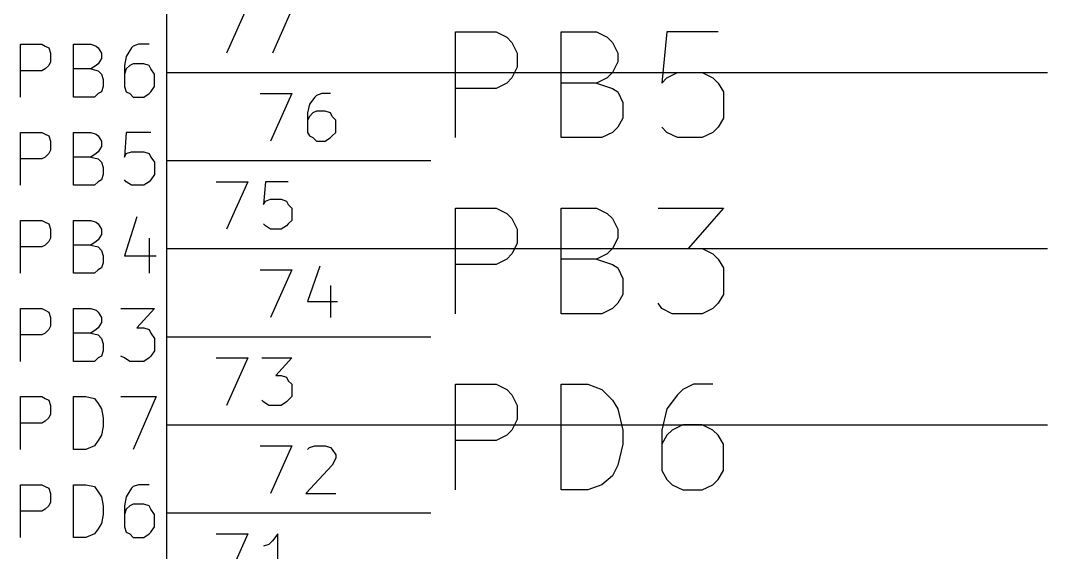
# Model space of a CAD drawing. Extents: x 10 to 287, y -200 to -10.
# Drawn here: x 63.93 to 78.74, y -119.95 to -112.28 of the extents above; entities that cross this region are included whole.
import ezdxf

# ---------------------------------------------------------------- set-up
doc = ezdxf.new("R2010")
doc.units = 0
doc.header["$MEASUREMENT"] = 0
doc.layers.add('BLACK', color=7, linetype='CONTINUOUS')

msp = doc.modelspace()

# ---------------------------------------------------------------- linework, layer by layer
at = {"layer": 'Black'}
for p, q in [((70.2056, -113.97), (70.2056, -112.446)), ((70.2056, -112.446), (70.7898, -112.446)), ((70.7898, -112.446), (70.9422, -112.522)), ((70.9422, -112.522), (71.0184, -112.598)), ((71.7296, -113.97), (71.7296, -112.446)), ((71.7296, -112.446), (72.2376, -112.446)), ((72.2376, -112.446), (72.39, -112.522)), ((72.39, -112.522), (72.4662, -112.598)), ((73.2536, -112.446), (73.1774, -113.182)), ((73.9902, -112.446), (73.2536, -112.446)), ((71.0184, -112.598), (71.0946, -112.751)), ((72.4662, -112.598), (72.5424, -112.751)), ((71.0946, -112.751), (71.0946, -112.954)), ((72.5424, -112.751), (72.5424, -112.878)), ((71.0946, -112.954), (71.0184, -113.106)), ((72.5424, -112.878), (72.4662, -113.03)), ((71.0184, -113.106), (70.9422, -113.182)), ((72.39, -113.106), (72.2376, -113.182)), ((72.4662, -113.03), (72.39, -113.106)), ((73.1774, -113.182), (73.2536, -113.106)), ((73.2536, -113.106), (73.406, -113.03)), ((73.406, -113.03), (73.7616, -113.03)), ((73.7616, -113.03), (73.914, -113.106)), ((73.914, -113.106), (73.9902, -113.182)), ((70.7898, -113.259), (70.2056, -113.259)), ((70.9422, -113.182), (70.7898, -113.259)), ((72.2376, -113.182), (71.7296, -113.182)), ((72.2376, -113.182), (72.4662, -113.259)), ((72.4662, -113.259), (72.5424, -113.309)), ((73.9902, -113.182), (74.0664, -113.309)), ((72.5424, -113.309), (72.6186, -113.462)), ((74.0664, -113.309), (74.0664, -113.69)), ((72.6186, -113.462), (72.6186, -113.69)), ((72.6186, -113.69), (72.5424, -113.817)), ((74.0664, -113.69), (73.9902, -113.817)), ((72.5424, -113.817), (72.4662, -113.894)), ((73.2536, -113.894), (73.1774, -113.817)), ((73.9902, -113.817), (73.914, -113.894)), ((72.3138, -113.97), (71.7296, -113.97)), ((72.4662, -113.894), (72.3138, -113.97)), ((73.406, -113.97), (73.2536, -113.894)), ((73.7616, -113.97), (73.406, -113.97)), ((73.914, -113.894), (73.7616, -113.97)), ((70.2056, -116.51), (70.2056, -114.986)), ((70.2056, -114.986), (70.7898, -114.986)), ((70.7898, -114.986), (70.9422, -115.062)), ((71.7296, -116.51), (71.7296, -114.986)), ((71.7296, -114.986), (72.2376, -114.986)), ((72.2376, -114.986), (72.39, -115.062)), ((73.1266, -114.986), (74.0664, -114.986)), ((74.0664, -114.986), (73.5584, -115.57)), ((70.9422, -115.062), (71.0184, -115.138)), ((71.0184, -115.138), (71.0946, -115.291)), ((72.39, -115.062), (72.4662, -115.138)), ((72.4662, -115.138), (72.5424, -115.291)), ((71.0946, -115.291), (71.0946, -115.494)), ((72.5424, -115.291), (72.5424, -115.418)), ((71.0946, -115.494), (71.0184, -115.646)), ((72.5424, -115.418), (72.4662, -115.57)), ((71.0184, -115.646), (70.9422, -115.722)), ((72.39, -115.646), (72.2376, -115.722)), ((72.4662, -115.57), (72.39, -115.646)), ((73.5584, -115.57), (73.7616, -115.57)), ((73.7616, -115.57), (73.914, -115.646)), ((73.914, -115.646), (73.9902, -115.722)), ((70.7898, -115.799), (70.2056, -115.799)), ((70.9422, -115.722), (70.7898, -115.799)), ((72.2376, -115.722), (71.7296, -115.722)), ((72.2376, -115.722), (72.4662, -115.799)), ((72.4662, -115.799), (72.5424, -115.849)), ((73.9902, -115.722), (74.0664, -115.849)), ((72.5424, -115.849), (72.6186, -116.002)), ((74.0664, -115.849), (74.0664, -116.23)), ((72.6186, -116.002), (72.6186, -116.23)), ((72.6186, -116.23), (72.5424, -116.357)), ((74.0664, -116.23), (73.9902, -116.357)), ((72.5424, -116.357), (72.4662, -116.434)), ((73.1774, -116.434), (73.1266, -116.357)), ((73.9902, -116.357), (73.914, -116.434)), ((72.3138, -116.51), (71.7296, -116.51)), ((72.4662, -116.434), (72.3138, -116.51)), ((73.3298, -116.51), (73.1774, -116.434)), ((73.7616, -116.51), (73.3298, -116.51)), ((73.914, -116.434), (73.7616, -116.51)), ((70.2056, -119.05), (70.2056, -117.526)), ((70.2056, -117.526), (70.7898, -117.526)), ((70.7898, -117.526), (70.9422, -117.602)), ((71.7296, -119.05), (71.7296, -117.526)), ((71.7296, -117.526), (72.1106, -117.526)), ((72.1106, -117.526), (72.3138, -117.602)), ((73.6346, -117.526), (73.4822, -117.602)), ((73.914, -117.526), (73.6346, -117.526)), ((70.9422, -117.602), (71.0184, -117.678)), ((71.0184, -117.678), (71.0946, -117.831)), ((72.3138, -117.602), (72.4662, -117.754)), ((73.406, -117.678), (73.2536, -117.881)), ((73.4822, -117.602), (73.406, -117.678)), ((71.0946, -117.831), (71.0946, -118.034)), ((72.4662, -117.754), (72.5424, -117.881)), ((72.5424, -117.881), (72.6186, -118.186)), ((73.2536, -117.881), (73.1774, -118.186)), ((71.0946, -118.034), (71.0184, -118.186)), ((73.4822, -118.11), (73.3298, -118.186)), ((73.7616, -118.11), (73.4822, -118.11)), ((73.914, -118.186), (73.7616, -118.11)), ((70.9422, -118.262), (70.7898, -118.339)), ((71.0184, -118.186), (70.9422, -118.262)), ((72.6186, -118.186), (72.6186, -118.389)), ((73.1774, -118.186), (73.1774, -118.77)), ((73.2536, -118.262), (73.1774, -118.389)), ((73.3298, -118.186), (73.2536, -118.262)), ((73.9902, -118.262), (73.914, -118.186)), ((74.0664, -118.389), (73.9902, -118.262)), ((70.7898, -118.339), (70.2056, -118.339)), ((72.6186, -118.389), (72.5424, -118.694)), ((74.0664, -118.77), (74.0664, -118.389)), ((72.5424, -118.694), (72.4662, -118.847)), ((72.4662, -118.847), (72.3138, -118.974)), ((73.1774, -118.77), (73.2536, -118.897)), ((73.2536, -118.897), (73.3298, -118.974)), ((73.914, -118.974), (73.9902, -118.897)), ((73.9902, -118.897), (74.0664, -118.77)), ((72.1106, -119.05), (71.7296, -119.05)), ((72.3138, -118.974), (72.1106, -119.05)), ((73.3298, -118.974), (73.4822, -119.05)), ((73.4822, -119.05), (73.7616, -119.05)), ((73.7616, -119.05), (73.914, -118.974))]:
    msp.add_line(p, q, dxfattribs=at)
at = {"layer": 'Cyan 2'}
for p, q in [((63.9318, -113.386), (63.9318, -112.624)), ((63.9318, -112.624), (64.2366, -112.624)), ((64.2366, -112.624), (64.2874, -112.649)), ((64.2874, -112.649), (64.3382, -112.674)), ((64.3382, -112.674), (64.3636, -112.751)), ((64.6938, -113.386), (64.6938, -112.624)), ((64.6938, -112.624), (64.9478, -112.624)), ((64.9478, -112.624), (65.024, -112.649)), ((65.024, -112.649), (65.0494, -112.674)), ((65.0494, -112.674), (65.1002, -112.751)), ((65.532, -112.674), (65.4558, -112.801)), ((65.5574, -112.649), (65.532, -112.674)), ((65.6336, -112.624), (65.5574, -112.649)), ((65.786, -112.624), (65.6336, -112.624)), ((64.3636, -112.751), (64.3636, -112.878)), ((65.1002, -112.827), (65.0494, -112.903)), ((65.1002, -112.751), (65.1002, -112.827)), ((65.4558, -112.801), (65.4304, -112.928)), ((64.2874, -112.979), (64.2366, -113.005)), ((64.3382, -112.928), (64.2874, -112.979)), ((64.3636, -112.878), (64.3382, -112.928)), ((64.9478, -112.979), (64.6938, -112.979)), ((65.024, -112.928), (64.9478, -112.979)), ((64.9478, -112.979), (65.0494, -113.005)), ((65.0494, -112.903), (65.024, -112.928)), ((65.4304, -112.928), (65.4304, -113.233)), ((65.4558, -112.979), (65.4304, -113.055)), ((65.5066, -112.928), (65.4558, -112.979)), ((65.5574, -112.903), (65.5066, -112.928)), ((65.7098, -112.903), (65.5574, -112.903)), ((65.786, -112.928), (65.7098, -112.903)), ((65.8114, -112.979), (65.786, -112.928)), ((65.8622, -113.055), (65.8114, -112.979)), ((64.2366, -113.005), (63.9318, -113.005)), ((65.0494, -113.005), (65.1002, -113.055)), ((65.1002, -113.055), (65.1256, -113.132)), ((65.1256, -113.132), (65.1256, -113.233)), ((65.8622, -113.233), (65.8622, -113.055)), ((65.1256, -113.233), (65.1002, -113.309)), ((65.4304, -113.233), (65.4558, -113.309)), ((65.8114, -113.309), (65.8622, -113.233)), ((64.9986, -113.386), (64.6938, -113.386)), ((65.0494, -113.335), (64.9986, -113.386)), ((65.1002, -113.309), (65.0494, -113.335)), ((65.4558, -113.309), (65.5066, -113.335)), ((65.5066, -113.335), (65.5574, -113.386)), ((65.5574, -113.386), (65.7098, -113.386)), ((65.7098, -113.386), (65.786, -113.335)), ((65.786, -113.335), (65.8114, -113.309)), ((63.9318, -114.656), (63.9318, -113.894)), ((63.9318, -113.894), (64.2366, -113.894)), ((64.2366, -113.894), (64.2874, -113.919)), ((64.2874, -113.919), (64.3382, -113.944)), ((64.3382, -113.944), (64.3636, -114.021)), ((64.3636, -114.021), (64.3636, -114.148)), ((64.6938, -114.656), (64.6938, -113.894)), ((64.6938, -113.894), (64.9478, -113.894)), ((64.9478, -113.894), (65.024, -113.919)), ((65.024, -113.919), (65.0494, -113.944)), ((65.0494, -113.944), (65.1002, -114.021)), ((65.1002, -114.021), (65.1002, -114.097)), ((65.4558, -113.894), (65.4304, -114.249)), ((65.8114, -113.894), (65.4558, -113.894)), ((64.3636, -114.148), (64.3382, -114.198)), ((65.1002, -114.097), (65.0494, -114.173)), ((64.2366, -114.275), (63.9318, -114.275)), ((64.2874, -114.249), (64.2366, -114.275)), ((64.3382, -114.198), (64.2874, -114.249)), ((64.9478, -114.249), (64.6938, -114.249)), ((65.024, -114.198), (64.9478, -114.249)), ((64.9478, -114.249), (65.0494, -114.275)), ((65.0494, -114.173), (65.024, -114.198)), ((65.0494, -114.275), (65.1002, -114.325)), ((65.4304, -114.249), (65.4558, -114.198)), ((65.4558, -114.198), (65.532, -114.173)), ((65.532, -114.173), (65.7098, -114.173)), ((65.7098, -114.173), (65.786, -114.198)), ((65.786, -114.198), (65.8114, -114.249)), ((65.8114, -114.249), (65.8622, -114.325)), ((65.1002, -114.325), (65.1256, -114.402)), ((65.1256, -114.402), (65.1256, -114.503)), ((65.8622, -114.325), (65.8622, -114.503)), ((65.0494, -114.605), (64.9986, -114.656)), ((65.1002, -114.579), (65.0494, -114.605)), ((65.1256, -114.503), (65.1002, -114.579)), ((65.4558, -114.605), (65.4304, -114.579)), ((65.532, -114.656), (65.4558, -114.605)), ((65.786, -114.605), (65.7098, -114.656)), ((65.8114, -114.579), (65.786, -114.605)), ((65.8622, -114.503), (65.8114, -114.579)), ((64.9986, -114.656), (64.6938, -114.656)), ((65.7098, -114.656), (65.532, -114.656)), ((63.9318, -115.926), (63.9318, -115.164)), ((63.9318, -115.164), (64.2366, -115.164)), ((64.2366, -115.164), (64.2874, -115.189)), ((64.2874, -115.189), (64.3382, -115.214)), ((64.6938, -115.926), (64.6938, -115.164)), ((64.6938, -115.164), (64.9478, -115.164)), ((64.9478, -115.164), (65.024, -115.189)), ((65.024, -115.189), (65.0494, -115.214)), ((65.6082, -115.113), (65.4304, -115.672)), ((64.3382, -115.214), (64.3636, -115.291)), ((64.3636, -115.291), (64.3636, -115.418)), ((65.0494, -115.214), (65.1002, -115.291)), ((65.1002, -115.291), (65.1002, -115.367)), ((64.3382, -115.468), (64.2874, -115.519)), ((64.3636, -115.418), (64.3382, -115.468)), ((65.024, -115.468), (64.9478, -115.519)), ((65.0494, -115.443), (65.024, -115.468)), ((65.1002, -115.367), (65.0494, -115.443)), ((65.786, -115.418), (65.786, -115.926)), ((64.2366, -115.545), (63.9318, -115.545)), ((64.2874, -115.519), (64.2366, -115.545)), ((64.9478, -115.519), (64.6938, -115.519)), ((64.9478, -115.519), (65.0494, -115.545)), ((65.0494, -115.545), (65.1002, -115.595)), ((65.1002, -115.595), (65.1256, -115.672)), ((65.1256, -115.773), (65.1002, -115.849)), ((65.1256, -115.672), (65.1256, -115.773)), ((65.4304, -115.672), (65.8876, -115.672)), ((64.9986, -115.926), (64.6938, -115.926)), ((65.0494, -115.875), (64.9986, -115.926)), ((65.1002, -115.849), (65.0494, -115.875)), ((63.9318, -117.196), (63.9318, -116.434)), ((63.9318, -116.434), (64.2366, -116.434)), ((64.2366, -116.434), (64.2874, -116.459)), ((64.2874, -116.459), (64.3382, -116.484)), ((64.3382, -116.484), (64.3636, -116.561)), ((64.6938, -117.196), (64.6938, -116.434)), ((64.6938, -116.434), (64.9478, -116.434)), ((64.9478, -116.434), (65.024, -116.459)), ((65.024, -116.459), (65.0494, -116.484)), ((65.0494, -116.484), (65.1002, -116.561)), ((65.3796, -116.434), (65.8622, -116.434)), ((65.8622, -116.434), (65.6082, -116.713)), ((64.3636, -116.688), (64.3382, -116.738)), ((64.3636, -116.561), (64.3636, -116.688)), ((65.1002, -116.637), (65.0494, -116.713)), ((65.1002, -116.561), (65.1002, -116.637)), ((64.2366, -116.815), (63.9318, -116.815)), ((64.2874, -116.789), (64.2366, -116.815)), ((64.3382, -116.738), (64.2874, -116.789)), ((64.9478, -116.789), (64.6938, -116.789)), ((65.024, -116.738), (64.9478, -116.789)), ((64.9478, -116.789), (65.0494, -116.815)), ((65.0494, -116.713), (65.024, -116.738)), ((65.0494, -116.815), (65.1002, -116.865)), ((65.6082, -116.713), (65.7098, -116.713)), ((65.7098, -116.713), (65.786, -116.738)), ((65.786, -116.738), (65.8114, -116.789)), ((65.8114, -116.789), (65.8622, -116.865)), ((65.1002, -116.865), (65.1256, -116.942)), ((65.1256, -116.942), (65.1256, -117.043)), ((65.8622, -116.865), (65.8622, -117.043)), ((65.1002, -117.119), (65.0494, -117.145)), ((65.1256, -117.043), (65.1002, -117.119)), ((65.4304, -117.145), (65.3796, -117.119)), ((65.8114, -117.119), (65.786, -117.145)), ((65.8622, -117.043), (65.8114, -117.119)), ((64.9986, -117.196), (64.6938, -117.196)), ((65.0494, -117.145), (64.9986, -117.196)), ((65.5066, -117.196), (65.4304, -117.145)), ((65.7098, -117.196), (65.5066, -117.196)), ((65.786, -117.145), (65.7098, -117.196)), ((63.9318, -118.466), (63.9318, -117.704)), ((63.9318, -117.704), (64.2366, -117.704)), ((64.2366, -117.704), (64.2874, -117.729)), ((64.6938, -118.466), (64.6938, -117.704)), ((64.6938, -117.704), (64.8716, -117.704)), ((64.8716, -117.704), (64.9986, -117.729)), ((65.3796, -117.704), (65.8876, -117.704)), ((65.8876, -117.704), (65.5574, -118.466)), ((64.2874, -117.729), (64.3382, -117.754)), ((64.3382, -117.754), (64.3636, -117.831)), ((64.3636, -117.831), (64.3636, -117.958)), ((64.9986, -117.729), (65.0494, -117.805)), ((65.0494, -117.805), (65.1002, -117.881)), ((64.3382, -118.008), (64.2874, -118.059)), ((64.3636, -117.958), (64.3382, -118.008)), ((65.1002, -117.881), (65.1256, -118.008)), ((65.1256, -118.008), (65.1256, -118.135)), ((64.2366, -118.085), (63.9318, -118.085)), ((64.2874, -118.059), (64.2366, -118.085)), ((65.1256, -118.135), (65.1002, -118.262)), ((65.1002, -118.262), (65.0494, -118.339)), ((64.9986, -118.415), (64.8716, -118.466)), ((65.0494, -118.339), (64.9986, -118.415)), ((64.8716, -118.466), (64.6938, -118.466)), ((63.9318, -119.736), (63.9318, -118.974)), ((63.9318, -118.974), (64.2366, -118.974)), ((64.2366, -118.974), (64.2874, -118.999)), ((64.2874, -118.999), (64.3382, -119.024)), ((64.3382, -119.024), (64.3636, -119.101)), ((64.6938, -119.736), (64.6938, -118.974)), ((64.6938, -118.974), (64.8716, -118.974)), ((64.8716, -118.974), (64.9986, -118.999)), ((64.9986, -118.999), (65.0494, -119.075)), ((65.532, -119.024), (65.4558, -119.151)), ((65.5574, -118.999), (65.532, -119.024)), ((65.6336, -118.974), (65.5574, -118.999)), ((65.786, -118.974), (65.6336, -118.974)), ((64.3636, -119.101), (64.3636, -119.228)), ((65.0494, -119.075), (65.1002, -119.151)), ((65.1002, -119.151), (65.1256, -119.278)), ((65.4558, -119.151), (65.4304, -119.278)), ((64.2874, -119.329), (64.2366, -119.355)), ((64.3382, -119.278), (64.2874, -119.329)), ((64.3636, -119.228), (64.3382, -119.278)), ((65.1256, -119.278), (65.1256, -119.405)), ((65.4304, -119.278), (65.4304, -119.583)), ((65.4558, -119.329), (65.4304, -119.405)), ((65.5066, -119.278), (65.4558, -119.329)), ((65.5574, -119.253), (65.5066, -119.278)), ((65.7098, -119.253), (65.5574, -119.253)), ((65.786, -119.278), (65.7098, -119.253)), ((65.8114, -119.329), (65.786, -119.278)), ((65.8622, -119.405), (65.8114, -119.329)), ((64.2366, -119.355), (63.9318, -119.355)), ((65.1256, -119.405), (65.1002, -119.532)), ((65.8622, -119.583), (65.8622, -119.405)), ((65.0494, -119.609), (64.9986, -119.685)), ((65.1002, -119.532), (65.0494, -119.609)), ((65.4304, -119.583), (65.4558, -119.659)), ((65.8114, -119.659), (65.8622, -119.583)), ((64.8716, -119.736), (64.6938, -119.736)), ((64.9986, -119.685), (64.8716, -119.736)), ((65.4558, -119.659), (65.5066, -119.685)), ((65.5066, -119.685), (65.5574, -119.736)), ((65.5574, -119.736), (65.7098, -119.736)), ((65.7098, -119.736), (65.786, -119.685)), ((65.786, -119.685), (65.8114, -119.659))]:
    msp.add_line(p, q, dxfattribs=at)
at = {"layer": 'Green 2'}
for p, q in [((68.58, -113.03), (78.74, -113.03)), ((68.58, -115.57), (78.74, -115.57)), ((68.58, -118.11), (78.74, -118.11))]:
    msp.add_line(p, q, dxfattribs=at)
at = {"layer": 'Red 2'}
for p, q in [((66.04, -148.59), (66.04, -82.55)), ((67.2084, -112.065), (66.9036, -112.751)), ((67.8688, -112.065), (67.564, -112.751)), ((66.04, -113.03), (68.58, -113.03)), ((67.3862, -113.335), (67.8434, -113.335)), ((67.8434, -113.335), (67.5386, -114.021)), ((68.1736, -113.386), (68.0974, -113.487)), ((68.199, -113.36), (68.1736, -113.386)), ((68.2752, -113.335), (68.199, -113.36)), ((68.4022, -113.335), (68.2752, -113.335)), ((68.0974, -113.487), (68.072, -113.614)), ((68.072, -113.614), (68.072, -113.894)), ((68.0974, -113.665), (68.072, -113.716)), ((68.1482, -113.614), (68.0974, -113.665)), ((68.199, -113.589), (68.1482, -113.614)), ((68.326, -113.589), (68.199, -113.589)), ((68.4022, -113.614), (68.326, -113.589)), ((68.4276, -113.665), (68.4022, -113.614)), ((68.4784, -113.716), (68.4276, -113.665)), ((68.4784, -113.894), (68.4784, -113.716)), ((68.072, -113.894), (68.0974, -113.944)), ((68.0974, -113.944), (68.1482, -113.97)), ((68.1482, -113.97), (68.199, -114.021)), ((68.199, -114.021), (68.326, -114.021)), ((68.326, -114.021), (68.4022, -113.97)), ((68.4022, -113.97), (68.4276, -113.944)), ((68.4276, -113.944), (68.4784, -113.894)), ((66.04, -114.3), (69.85, -114.3)), ((66.7512, -114.605), (67.2084, -114.605)), ((67.2084, -114.605), (66.9036, -115.291)), ((67.4624, -114.605), (67.437, -114.935)), ((67.7926, -114.605), (67.4624, -114.605)), ((67.437, -114.935), (67.4624, -114.884)), ((67.4624, -114.884), (67.5386, -114.859)), ((67.5386, -114.859), (67.691, -114.859)), ((67.691, -114.859), (67.7672, -114.884)), ((67.7672, -114.884), (67.7926, -114.935)), ((67.7926, -114.935), (67.8434, -114.986)), ((67.8434, -114.986), (67.8434, -115.164)), ((67.8434, -115.164), (67.7926, -115.214)), ((67.4624, -115.24), (67.437, -115.214)), ((67.5386, -115.291), (67.4624, -115.24)), ((67.691, -115.291), (67.5386, -115.291)), ((67.7672, -115.24), (67.691, -115.291)), ((67.7926, -115.214), (67.7672, -115.24)), ((66.04, -115.57), (68.58, -115.57)), ((67.3862, -115.875), (67.8434, -115.875)), ((67.8434, -115.875), (67.5386, -116.561)), ((68.2498, -115.824), (68.072, -116.332)), ((68.4022, -116.103), (68.4022, -116.561)), ((68.072, -116.332), (68.5038, -116.332)), ((66.04, -116.84), (69.85, -116.84)), ((66.7512, -117.145), (67.2084, -117.145)), ((67.2084, -117.145), (66.9036, -117.831)), ((67.4116, -117.145), (67.8434, -117.145)), ((67.8434, -117.145), (67.6148, -117.399)), ((67.6148, -117.399), (67.691, -117.399)), ((67.691, -117.399), (67.7672, -117.424)), ((67.7672, -117.424), (67.7926, -117.475)), ((67.7926, -117.475), (67.8434, -117.526)), ((67.8434, -117.526), (67.8434, -117.704)), ((67.8434, -117.704), (67.7926, -117.754)), ((67.437, -117.78), (67.4116, -117.754)), ((67.5132, -117.831), (67.437, -117.78)), ((67.691, -117.831), (67.5132, -117.831)), ((67.7672, -117.78), (67.691, -117.831)), ((67.7926, -117.754), (67.7672, -117.78)), ((66.04, -118.11), (68.58, -118.11)), ((67.3862, -118.415), (67.8434, -118.415)), ((67.8434, -118.415), (67.5386, -119.101)), ((68.072, -118.466), (68.0974, -118.44)), ((68.0974, -118.44), (68.1736, -118.415)), ((68.1736, -118.415), (68.326, -118.415)), ((68.326, -118.415), (68.4022, -118.44)), ((68.4022, -118.44), (68.4276, -118.466)), ((68.4276, -118.466), (68.4784, -118.542)), ((68.4784, -118.593), (68.4276, -118.694)), ((68.4784, -118.542), (68.4784, -118.593)), ((68.4276, -118.694), (68.0466, -119.101)), ((68.0466, -119.101), (68.4784, -119.101)), ((66.04, -119.38), (69.85, -119.38)), ((66.7512, -119.685), (67.2084, -119.685)), ((67.2084, -119.685), (66.9036, -120.371)), ((67.564, -119.786), (67.5132, -119.837)), ((67.6402, -119.685), (67.564, -119.786)), ((67.6402, -120.371), (67.6402, -119.685)), ((67.5132, -119.837), (67.437, -119.863))]:
    msp.add_line(p, q, dxfattribs=at)

doc.saveas('drawing.dxf')
